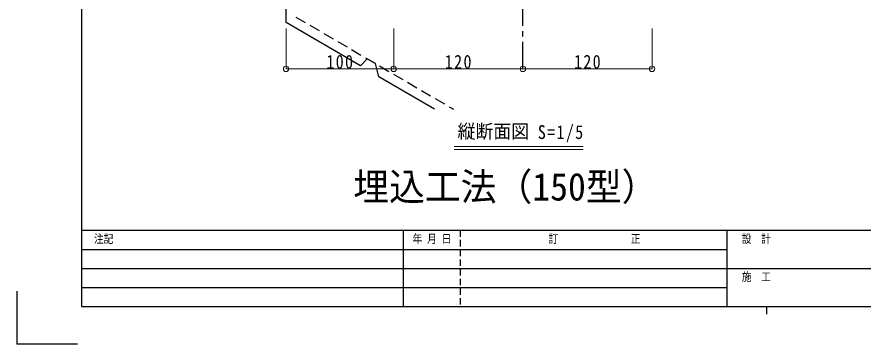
# Model space of a CAD drawing. Units: millimetres at full size, sheet at 1:5. Extents: x -1050 to 1050, y -742 to 742.
# Drawn here: x -1050 to -264, y -742 to -439 of the extents above; entities that cross this region are included whole.
import ezdxf
from ezdxf.enums import TextEntityAlignment as Align

# ---------------------------------------------------------------- set-up
doc = ezdxf.new("R2010")
doc.units = ezdxf.units.MM
doc.header["$LTSCALE"] = 5
for name, pattern in [('CHAIN1', [8, 5, -1, 1, -1]), ('DASHED1', [1.8, 1.2, -0.6]), ('DASHED2', [3, 2, -1])]:
    doc.linetypes.add(name, pattern=pattern)
for name, color, linetype in [('0-0_通り芯', 7, 'CHAIN1'), ('0-1_躯体', 134, 'Continuous'), ('1-4_印刷位置ライン', 7, 'Continuous'), ('1-5_図枠1_1', 7, 'Continuous')]:
    doc.layers.add(name, color=color, linetype=linetype)
doc.layers.add('0-3_寸法', color=54, linetype='Continuous', lineweight=20)
doc.layers.add('0-9_文字', color=3, linetype='Continuous', lineweight=20)
doc.styles.add('ＭＳ ゴシック', font='')
doc.styles.add('ＭＳ 明朝', font='')
doc.styles.get('ＭＳ ゴシック').set_extended_font_data('MS Gothic')
doc.styles.get('ＭＳ 明朝').set_extended_font_data('MS Mincho')

# ---------------------------------------------------------------- blocks, each defined once
blk = doc.blocks.new('dimension_origin')
at = {"color": 0, "linetype": 'Continuous', "lineweight": -2}
blk.add_circle((0, 0), 1.25, dxfattribs=at)

msp = doc.modelspace()

# ---------------------------------------------------------------- linework, layer by layer
at = {"layer": '0-0_通り芯'}
msp.add_line((-580, -486.793), (-580, 500), dxfattribs=at)
at = {"layer": '0-1_躯体', "linetype": 'DASHED2'}
for p, q in [((-790.835, -438.664), (-644.365, -524.293)), ((-716.899, -481.891), (-724.667, -477.347))]:
    msp.add_line(p, q, dxfattribs=at)
at = {"layer": '0-1_躯体'}
for p, q in [((-724.667, -477.347), (-730.937, -484.109)), ((-713.672, -494.204), (-716.899, -481.891)), ((-662.202, -524.293), (-713.672, -494.204))]:
    msp.add_line(p, q, dxfattribs=at)
msp.add_lwpolyline([(-730.937, -484.109), (-800, -443.732), (-800, -323.732), (-700, -323.732), (-700, -232.732), (-691.018, -224.293)], dxfattribs=at)
at = {"layer": '0-3_寸法'}
for p, q in [((-800, -486.793), (-800, -449.293)), ((-700, -486.793), (-700, -449.293)), ((-460, -486.793), (-460, -449.293)), ((-800, -486.793), (-700, -486.793)), ((-700, -486.793), (-580, -486.793)), ((-580, -486.793), (-460, -486.793))]:
    msp.add_line(p, q, dxfattribs=at)
at = {"layer": '0-9_文字'}
for p, q in [((-524.014, -558.793), (-643.767, -558.793)), ((-524.014, -561.793), (-643.767, -561.793))]:
    msp.add_line(p, q, dxfattribs=at)
at = {"layer": '1-4_印刷位置ライン'}
for p in [(-1050, -693.374), (-993.722, -742.5)]:
    msp.add_line(p, (-1050, -742.5), dxfattribs=at)
at = {"layer": '1-5_図枠1_1'}
for p, q in [((-990, -636.793), (990, -636.793)), ((-691.162, -636.793), (-691.162, -707.5)), ((-390.657, -636.793), (-390.657, -707.5)), ((-990, -654.47), (-390.657, -654.47)), ((-990, -672.146), (-37.121, -672.146)), ((-990, -689.823), (-390.657, -689.823)), ((-353.535, -707.5), (-353.535, -714.571))]:
    msp.add_line(p, q, dxfattribs=at)
at = {"layer": '1-5_図枠1_1', "linetype": 'DASHED1'}
msp.add_line((-638.131, -636.793), (-638.131, -707.5), dxfattribs=at)
msp.add_line((-638.131, -636.793), (-638.131, -707.5), dxfattribs=at)
at = {"layer": '1-5_図枠1_1'}
msp.add_lwpolyline([(-990, 682.5), (-990, -707.5), (990, -707.5)], dxfattribs=at)

# ---------------------------------------------------------------- block references
at = {"layer": '0-3_寸法', "xscale": 2, "yscale": 2}
for p in [(-800, -486.793), (-700, -486.793), (-580, -486.793)]:
    msp.add_blockref('dimension_origin', p, dxfattribs=at)
at = {"layer": '0-3_寸法', "xscale": 2, "yscale": 2, "rotation": 180}
for p in [(-700, -486.793), (-580, -486.793), (-460, -486.793)]:
    msp.add_blockref('dimension_origin', p, dxfattribs=at)

# ---------------------------------------------------------------- texts
at = {"layer": '0-3_寸法', "char_height": 12.83, "attachment_point": 7, "style": 'ＭＳ ゴシック'}
for s, insert in [('\\T1.17;\\W0.85;100', (-762.5, -486.793)), ('\\T1.17;\\W0.85;120', (-652.5, -486.793)), ('\\T1.17;\\W0.85;120', (-532.5, -486.793))]:
    msp.add_mtext(s, dxfattribs=dict(at, insert=insert))
at = {"layer": '0-9_文字', "style": 'ＭＳ ゴシック', "width": 0.95}
for s, height, p in [('縦断面図', 12.83, (-640.701, -555.106)), ('埋込工法（150型）', 25.66, (-737.5, -616.793))]:
    msp.add_text(s, height=height, dxfattribs=at).set_placement(p, align=Align.BOTTOM_LEFT)
at = {"layer": '0-9_文字', "insert": (-566.097, -555.106), "char_height": 12.83, "attachment_point": 7, "style": 'ＭＳ ゴシック'}
msp.add_mtext('\\T1.17;\\W0.85;S=1/5', dxfattribs=at)
at = {"layer": '1-5_図枠1_1', "style": 'ＭＳ 明朝', "width": 0.85}
for s, p in [('注記', (-978.418, -650.934)), ('年 月 日', (-682.419, -650.934)), ('訂               正', (-556.108, -650.934)), ('  設  計', (-385.607, -650.934)), ('  施  工', (-385.607, -686.288))]:
    msp.add_text(s, height=7.776, dxfattribs=at).set_placement(p, align=Align.BOTTOM_LEFT)

doc.saveas('drawing.dxf')
